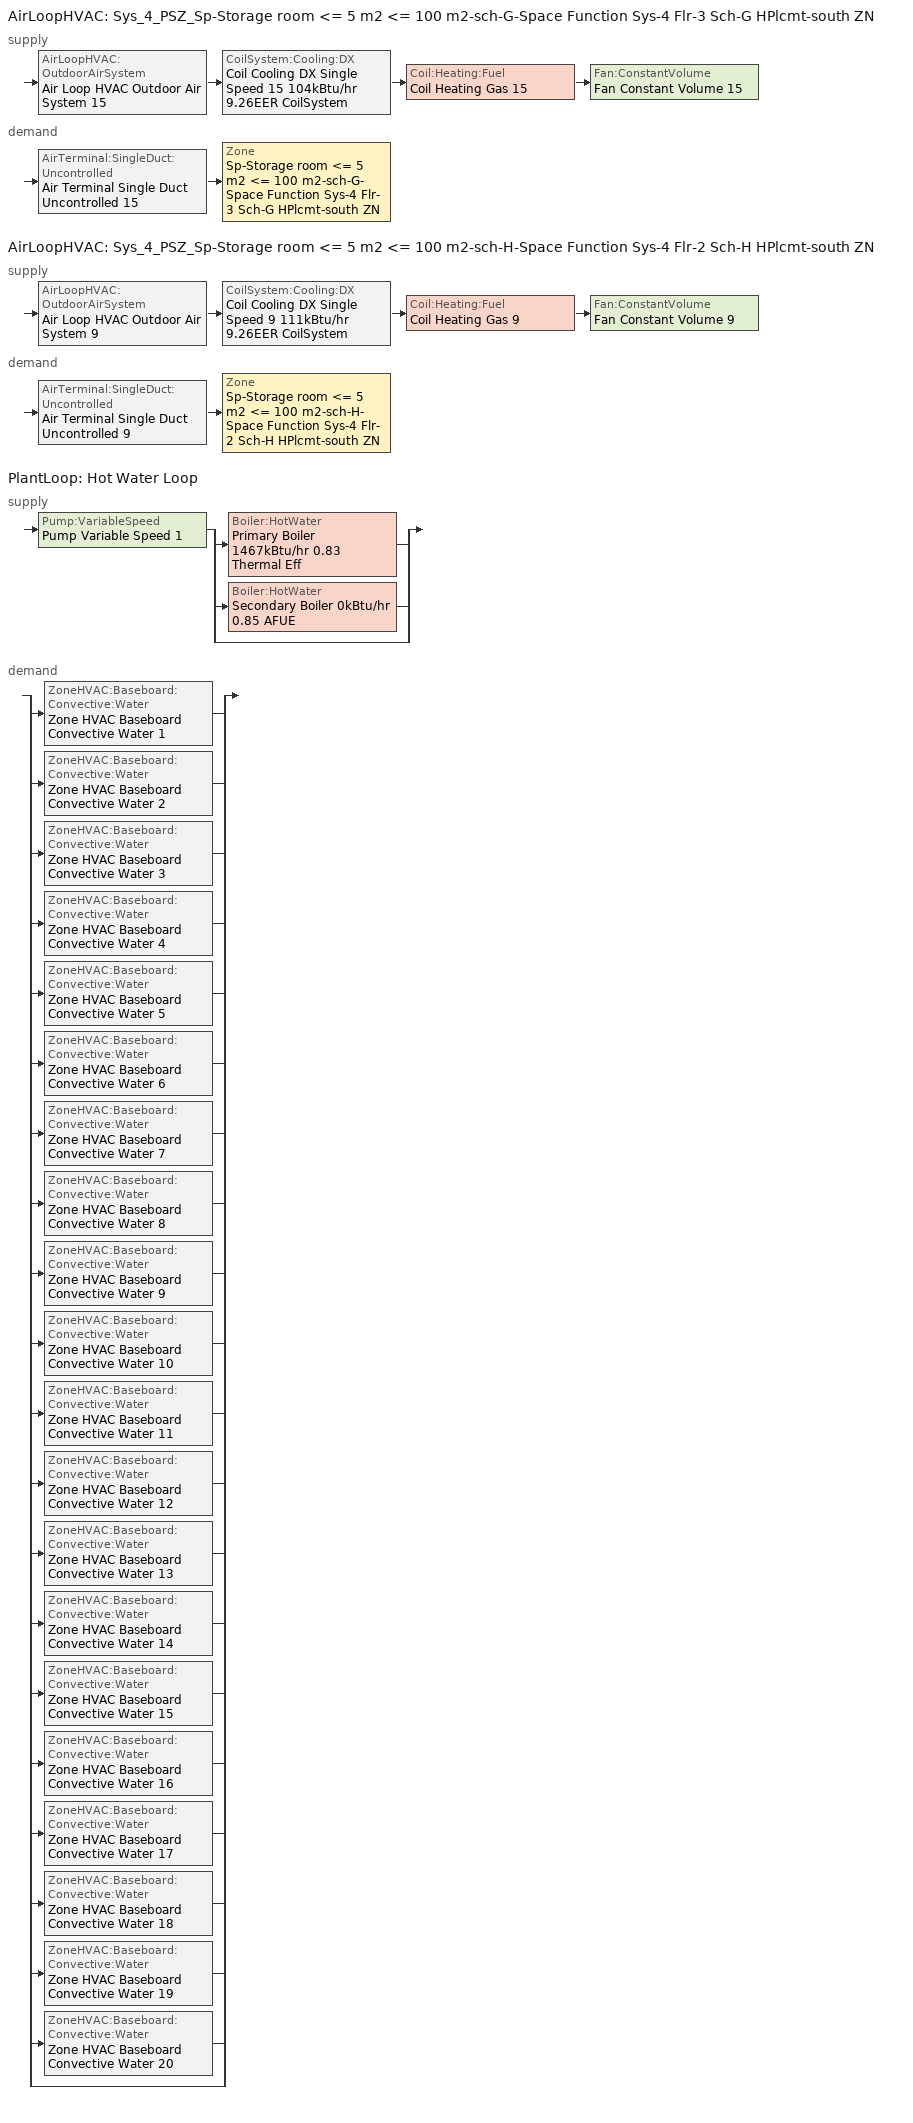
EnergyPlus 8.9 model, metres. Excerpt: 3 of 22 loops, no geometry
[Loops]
AirLoopHVAC 'Sys_4_PSZ_Sp-Storage room <= 5 m2 <= 100 m2-sch-G-Space Function Sys-4 Flr-3 Sch-G HPlcmt-south ZN'
 supply: AirLoopHVAC:OutdoorAirSystem 'Air Loop HVAC Outdoor Air System 15' > CoilSystem:Cooling:DX 'Coil Cooling DX Single Speed 15 104kBtu/hr 9.26EER CoilSystem' > Coil:Heating:Fuel 'Coil Heating Gas 15' > Fan:ConstantVolume 'Fan Constant Volume 15'
 demand: AirTerminal:SingleDuct:Uncontrolled 'Air Terminal Single Duct Uncontrolled 15' > Zone 'Sp-Storage room <= 5 m2 <= 100 m2-sch-G-Space Function Sys-4 Flr-3 Sch-G HPlcmt-south ZN'
AirLoopHVAC 'Sys_4_PSZ_Sp-Storage room <= 5 m2 <= 100 m2-sch-H-Space Function Sys-4 Flr-2 Sch-H HPlcmt-south ZN'
 supply: AirLoopHVAC:OutdoorAirSystem 'Air Loop HVAC Outdoor Air System 9' > CoilSystem:Cooling:DX 'Coil Cooling DX Single Speed 9 111kBtu/hr 9.26EER CoilSystem' > Coil:Heating:Fuel 'Coil Heating Gas 9' > Fan:ConstantVolume 'Fan Constant Volume 9'
 demand: AirTerminal:SingleDuct:Uncontrolled 'Air Terminal Single Duct Uncontrolled 9' > Zone 'Sp-Storage room <= 5 m2 <= 100 m2-sch-H-Space Function Sys-4 Flr-2 Sch-H HPlcmt-south ZN'
PlantLoop 'Hot Water Loop'
 supply: Pump:VariableSpeed 'Pump Variable Speed 1' > split
  | Boiler:HotWater 'Primary Boiler 1467kBtu/hr 0.83 Thermal Eff'
  | Boiler:HotWater 'Secondary Boiler 0kBtu/hr 0.85 AFUE'
  | bypass
 demand: split
  | ZoneHVAC:Baseboard:Convective:Water 'Zone HVAC Baseboard Convective Water 1'
  | ZoneHVAC:Baseboard:Convective:Water 'Zone HVAC Baseboard Convective Water 2'
  | ZoneHVAC:Baseboard:Convective:Water 'Zone HVAC Baseboard Convective Water 3'
  | ZoneHVAC:Baseboard:Convective:Water 'Zone HVAC Baseboard Convective Water 4'
  | ZoneHVAC:Baseboard:Convective:Water 'Zone HVAC Baseboard Convective Water 5'
  | ZoneHVAC:Baseboard:Convective:Water 'Zone HVAC Baseboard Convective Water 6'
  | ZoneHVAC:Baseboard:Convective:Water 'Zone HVAC Baseboard Convective Water 7'
  | ZoneHVAC:Baseboard:Convective:Water 'Zone HVAC Baseboard Convective Water 8'
  | ZoneHVAC:Baseboard:Convective:Water 'Zone HVAC Baseboard Convective Water 9'
  | ZoneHVAC:Baseboard:Convective:Water 'Zone HVAC Baseboard Convective Water 10'
  | ZoneHVAC:Baseboard:Convective:Water 'Zone HVAC Baseboard Convective Water 11'
  | ZoneHVAC:Baseboard:Convective:Water 'Zone HVAC Baseboard Convective Water 12'
  | ZoneHVAC:Baseboard:Convective:Water 'Zone HVAC Baseboard Convective Water 13'
  | ZoneHVAC:Baseboard:Convective:Water 'Zone HVAC Baseboard Convective Water 14'
  | ZoneHVAC:Baseboard:Convective:Water 'Zone HVAC Baseboard Convective Water 15'
  | ZoneHVAC:Baseboard:Convective:Water 'Zone HVAC Baseboard Convective Water 16'
  | ZoneHVAC:Baseboard:Convective:Water 'Zone HVAC Baseboard Convective Water 17'
  | ZoneHVAC:Baseboard:Convective:Water 'Zone HVAC Baseboard Convective Water 18'
  | ZoneHVAC:Baseboard:Convective:Water 'Zone HVAC Baseboard Convective Water 19'
  | ZoneHVAC:Baseboard:Convective:Water 'Zone HVAC Baseboard Convective Water 20'
  | bypass
[ZoneControl:Thermostat] Control Object Type 1=ThermostatSetpoint:DualSetpoint
Name | Zone or ZoneList | Control Type Schedule | Control Name 1
Sp-Storage room <= 5 m2 <= 100 m2-sch-G-Space Function Sys-4 Flr-3 Sch-G HPlcmt-south ZN Thermostat | Sp-Storage room <= 5 m2 <= 100 m2-sch-G-Space Function Sys-4 Flr-3 Sch-G HPlcmt-south ZN | Sp-Storage room <= 5 m2 <= 100 m2-sch-G-Space Function Sys-4 Flr-3 Sch-G HPlcmt-south ZN Thermostat Schedule | Space Function Storage room <= 5 m2 <= 100 m2-sch-G Thermostat 2
Sp-Storage room <= 5 m2 <= 100 m2-sch-H-Space Function Sys-4 Flr-2 Sch-H HPlcmt-south ZN Thermostat | Sp-Storage room <= 5 m2 <= 100 m2-sch-H-Space Function Sys-4 Flr-2 Sch-H HPlcmt-south ZN | Sp-Storage room <= 5 m2 <= 100 m2-sch-H-Space Function Sys-4 Flr-2 Sch-H HPlcmt-south ZN Thermostat Schedule | Space Function Storage room <= 5 m2 <= 100 m2-sch-H Thermostat 2
[ThermostatSetpoint:DualSetpoint]
Name | Heating Setpoint Temperature Schedule | Cooling Setpoint Temperature Schedule
Space Function Storage room <= 5 m2 <= 100 m2-sch-G Thermostat 2 | NECB-G-Thermostat Setpoint-Heating | NECB-G-Thermostat Setpoint-Cooling
Space Function Storage room <= 5 m2 <= 100 m2-sch-H Thermostat 2 | NECB-H-Thermostat Setpoint-Heating | NECB-H-Thermostat Setpoint-Cooling
[AirTerminal:SingleDuct:Uncontrolled] Availability Schedule=Always On Discrete; Maximum Air Flow Rate {m3/s}=AutoSize
Air Terminal Single Duct Uncontrolled 15; Air Terminal Single Duct Uncontrolled 9
[ZoneHVAC:Baseboard:Convective:Water] Availability Schedule=Always On Discrete; Heating Design Capacity Method=HeatingDesignCapacity; Heating Design Capacity {W}=Autosize; Heating Design Capacity Per Floor Area {W/m2}=0; Fraction of Autosized Heating Design Capacity=0.8; U-Factor Times Area Value {W/K}=Autosize; Maximum Water Flow Rate {m3/s}=Autosize; Convergence Tolerance=0.001
Zone HVAC Baseboard Convective Water 16; Zone HVAC Baseboard Convective Water 17; Zone HVAC Baseboard Convective Water 12; Zone HVAC Baseboard Convective Water 18; Zone HVAC Baseboard Convective Water 13; Zone HVAC Baseboard Convective Water 14; Zone HVAC Baseboard Convective Water 4; Zone HVAC Baseboard Convective Water 8; Zone HVAC Baseboard Convective Water 20; Zone HVAC Baseboard Convective Water 10; Zone HVAC Baseboard Convective Water 5; Zone HVAC Baseboard Convective Water 11; Zone HVAC Baseboard Convective Water 1; Zone HVAC Baseboard Convective Water 6; Zone HVAC Baseboard Convective Water 2; Zone HVAC Baseboard Convective Water 3; Zone HVAC Baseboard Convective Water 19; Zone HVAC Baseboard Convective Water 7; Zone HVAC Baseboard Convective Water 15; Zone HVAC Baseboard Convective Water 9
[Zone equipment]
Sp-Storage room <= 5 m2 <= 100 m2-sch-G-Space Function Sys-4 Flr-3 Sch-G HPlcmt-south ZN: Air Terminal Single Duct Uncontrolled 15, Zone HVAC Baseboard Convective Water 15
Sp-Storage room <= 5 m2 <= 100 m2-sch-H-Space Function Sys-4 Flr-2 Sch-H HPlcmt-south ZN: Air Terminal Single Duct Uncontrolled 9, Zone HVAC Baseboard Convective Water 9
[Sizing:Zone] Zone Cooling Design Supply Air Temperature Input Method=SupplyAirTemperature; Zone Cooling Design Supply Air Temperature {C}=13; Zone Cooling Design Supply Air Temperature Difference {deltaC}=11.11; Zone Heating Design Supply Air Temperature Input Method=SupplyAirTemperature; Zone Heating Design Supply Air Temperature {C}=43; Zone Heating Design Supply Air Temperature Difference {deltaC}=11.11; Zone Cooling Design Supply Air Humidity Ratio {kgWater/kgDryAir}=0.0085; Zone Heating Design Supply Air Humidity Ratio {kgWater/kgDryAir}=0.008; Zone Heating Sizing Factor=1.3; Zone Cooling Sizing Factor=1.1; Cooling Design Air Flow Method=DesignDay; Cooling Design Air Flow Rate {m3/s}=0; Cooling Minimum Air Flow per Zone Floor Area {m3/s-m2}=0.000762; Cooling Minimum Air Flow {m3/s}=0; Cooling Minimum Air Flow Fraction=0; Heating Design Air Flow Method=DesignDay; Heating Design Air Flow Rate {m3/s}=0; Heating Maximum Air Flow per Zone Floor Area {m3/s-m2}=0.002032; Heating Maximum Air Flow {m3/s}=0.141576; Heating Maximum Air Flow Fraction=0.3; Account for Dedicated Outdoor Air System=No
Name | Design Specification Outdoor Air Object | Design Specification Zone Air Distribution Object
Sp-Storage room <= 5 m2 <= 100 m2-sch-G-Space Function Sys-4 Flr-3 Sch-G HPlcmt-south ZN | Space Function Storage room <= 5 m2 <= 100 m2-sch-G Ventilation | Sp-Storage room <= 5 m2 <= 100 m2-sch-G-Space Function Sys-4 Flr-3 Sch-G HPlcmt-south ZN Design Spec Zone Air Dist
Sp-Storage room <= 5 m2 <= 100 m2-sch-H-Space Function Sys-4 Flr-2 Sch-H HPlcmt-south ZN | Space Function Storage room <= 5 m2 <= 100 m2-sch-H Ventilation | Sp-Storage room <= 5 m2 <= 100 m2-sch-H-Space Function Sys-4 Flr-2 Sch-H HPlcmt-south ZN Design Spec Zone Air Dist
[DesignSpecification:ZoneAirDistribution] Zone Air Distribution Effectiveness in Cooling Mode=1; Zone Air Distribution Effectiveness in Heating Mode=1
Sp-Storage room <= 5 m2 <= 100 m2-sch-G-Space Function Sys-4 Flr-3 Sch-G HPlcmt-south ZN Design Spec Zone Air Dist; Sp-Storage room <= 5 m2 <= 100 m2-sch-H-Space Function Sys-4 Flr-2 Sch-H HPlcmt-south ZN Design Spec Zone Air Dist
[Controller:MechanicalVentilation] Demand Controlled Ventilation=No; System Outdoor Air Method=ZoneSum
Name | Availability Schedule | Zone Name 1 | Design Specification Outdoor Air Object Name 1 | Design Specification Zone Air Distribution Object Name 1
Controller Mechanical Ventilation 15 | Sys_4_PSZ_Sp-Storage room <= 5 m2 <= 100 m2-sch-G-Space Function Sys-4 Flr-3 Sch-G HPlcmt-south ZN Occ Sch | Sp-Storage room <= 5 m2 <= 100 m2-sch-G-Space Function Sys-4 Flr-3 Sch-G HPlcmt-south ZN | Space Function Storage room <= 5 m2 <= 100 m2-sch-G Ventilation | Sp-Storage room <= 5 m2 <= 100 m2-sch-G-Space Function Sys-4 Flr-3 Sch-G HPlcmt-south ZN Design Spec Zone Air Dist
Controller Mechanical Ventilation 9 | Sys_4_PSZ_Sp-Storage room <= 5 m2 <= 100 m2-sch-H-Space Function Sys-4 Flr-2 Sch-H HPlcmt-south ZN Occ Sch | Sp-Storage room <= 5 m2 <= 100 m2-sch-H-Space Function Sys-4 Flr-2 Sch-H HPlcmt-south ZN | Space Function Storage room <= 5 m2 <= 100 m2-sch-H Ventilation | Sp-Storage room <= 5 m2 <= 100 m2-sch-H-Space Function Sys-4 Flr-2 Sch-H HPlcmt-south ZN Design Spec Zone Air Dist
[DesignSpecification:OutdoorAir] Outdoor Air Method=Sum; Outdoor Air Flow per Person {m3/s-person}=0; Outdoor Air Flow per Zone Floor Area {m3/s-m2}=0.0003556; Outdoor Air Flow per Zone {m3/s}=0; Outdoor Air Flow Air Changes per Hour {1/hr}=0
Space Function Storage room <= 5 m2 <= 100 m2-sch-G Ventilation; Space Function Storage room <= 5 m2 <= 100 m2-sch-H Ventilation
[AirLoopHVAC] Design Supply Air Flow Rate {m3/s}=AutoSize
Sys_4_PSZ_Sp-Storage room <= 5 m2 <= 100 m2-sch-G-Space Function Sys-4 Flr-3 Sch-G HPlcmt-south ZN; Sys_4_PSZ_Sp-Storage room <= 5 m2 <= 100 m2-sch-H-Space Function Sys-4 Flr-2 Sch-H HPlcmt-south ZN
[Sizing:System] Type of Load to Size On=Sensible; Design Outdoor Air Flow Rate {m3/s}=Autosize; Central Heating Maximum System Air Flow Ratio=1; Preheat Design Temperature {C}=7; Preheat Design Humidity Ratio {kgWater/kgDryAir}=0.008; Precool Design Temperature {C}=13; Precool Design Humidity Ratio {kgWater/kgDryAir}=0.008; Central Cooling Design Supply Air Temperature {C}=13; Central Heating Design Supply Air Temperature {C}=43; Type of Zone Sum to Use=NonCoincident; 100% Outdoor Air in Cooling=No; 100% Outdoor Air in Heating=No; Central Cooling Design Supply Air Humidity Ratio {kgWater/kgDryAir}=0.0085; Central Heating Design Supply Air Humidity Ratio {kgWater/kgDryAir}=0.008; Cooling Supply Air Flow Rate Method=DesignDay; Cooling Supply Air Flow Rate {m3/s}=0; Cooling Supply Air Flow Rate Per Floor Area {m3/s-m2}=0.00996765; Cooling Fraction of Autosized Cooling Supply Air Flow Rate=1; Cooling Supply Air Flow Rate Per Unit Cooling Capacity {m3/s-W}=3.94755e-05; Heating Supply Air Flow Rate Method=DesignDay; Heating Supply Air Flow Rate {m3/s}=0; Heating Supply Air Flow Rate Per Floor Area {m3/s-m2}=0.00996765; Heating Fraction of Autosized Heating Supply Air Flow Rate=1; Heating Fraction of Autosized Cooling Supply Air Flow Rate=1; Heating Supply Air Flow Rate Per Unit Heating Capacity {m3/s-W}=3.15882e-05; System Outdoor Air Method=ZoneSum; Zone Maximum Outdoor Air Fraction=1; Cooling Design Capacity Method=CoolingDesignCapacity; Cooling Design Capacity {W}=Autosize; Cooling Design Capacity Per Floor Area {W/m2}=234.7; Fraction of Autosized Cooling Design Capacity=1; Heating Design Capacity Method=HeatingDesignCapacity; Heating Design Capacity {W}=Autosize; Heating Design Capacity Per Floor Area {W/m2}=157; Fraction of Autosized Heating Design Capacity=1; Central Cooling Capacity Control Method=OnOff
Sys_4_PSZ_Sp-Storage room <= 5 m2 <= 100 m2-sch-G-Space Function Sys-4 Flr-3 Sch-G HPlcmt-south ZN; Sys_4_PSZ_Sp-Storage room <= 5 m2 <= 100 m2-sch-H-Space Function Sys-4 Flr-2 Sch-H HPlcmt-south ZN
[Controller:OutdoorAir] Minimum Outdoor Air Flow Rate {m3/s}=Autosize; Maximum Outdoor Air Flow Rate {m3/s}=Autosize; Economizer Control Type=DifferentialEnthalpy; Economizer Control Action Type=ModulateFlow; Lockout Type=NoLockout; Minimum Limit Type=FixedMinimum; High Humidity Control=No; Control High Indoor Humidity Based on Outdoor Humidity Ratio=Yes; Heat Recovery Bypass Control Type=BypassWhenOAFlowGreaterThanMinimum
Name | Minimum Outdoor Air Schedule | Mechanical Ventilation Controller
Controller Outdoor Air 15 | Sys_4_PSZ_Sp-Storage room <= 5 m2 <= 100 m2-sch-G-Space Function Sys-4 Flr-3 Sch-G HPlcmt-south ZN Occ Sch | Controller Mechanical Ventilation 15
Controller Outdoor Air 9 | Sys_4_PSZ_Sp-Storage room <= 5 m2 <= 100 m2-sch-H-Space Function Sys-4 Flr-2 Sch-H HPlcmt-south ZN Occ Sch | Controller Mechanical Ventilation 9
[HeatExchanger:AirToAir:SensibleAndLatent] Availability Schedule=Always On Discrete; Nominal Supply Air Flow Rate {m3/s}=Autosize; Sensible Effectiveness at 100% Heating Air Flow=0.5; Latent Effectiveness at 100% Heating Air Flow=0.5; Sensible Effectiveness at 75% Heating Air Flow=0.5; Latent Effectiveness at 75% Heating Air Flow=0.5; Sensible Effectiveness at 100% Cooling Air Flow=0.5; Latent Effectiveness at 100% Cooling Air Flow=0.5; Sensible Effectiveness at 75% Cooling Air Flow=0.5; Latent Effectiveness at 75% Cooling Air Flow=0.5; Nominal Electric Power {W}=528.393; Supply Air Outlet Temperature Control=Yes; Heat Exchanger Type=Rotary; Frost Control Type=ExhaustOnly; Threshold Temperature {C}=-23.3; Initial Defrost Time Fraction=0.167; Rate of Defrost Time Fraction Increase {1/K}=1.44; Economizer Lockout=Yes
Sys_4_PSZ_Sp-Storage room <= 5 m2 <= 100 m2-sch-G-Space Function Sys-4 Flr-3 Sch-G HPlcmt-south ZN ERV; Sys_4_PSZ_Sp-Storage room <= 5 m2 <= 100 m2-sch-H-Space Function Sys-4 Flr-2 Sch-H HPlcmt-south ZN ERV
[SetpointManager:OutdoorAirPretreat] Control Variable=Temperature; Minimum Setpoint Temperature {C}=-99; Maximum Setpoint Temperature {C}=99; Minimum Setpoint Humidity Ratio {kgWater/kgDryAir}=1e-05; Maximum Setpoint Humidity Ratio {kgWater/kgDryAir}=1
Setpoint Manager Outdoor Air Pretreat 19; Setpoint Manager Outdoor Air Pretreat 20
[SetpointManager:MixedAir] Control Variable=Temperature
Node 224 OS Default SPM; Node 223 OS Default SPM; Node 222 OS Default SPM; Node 146 OS Default SPM; Node 145 OS Default SPM; Node 144 OS Default SPM
[CoilSystem:Cooling:DX] Availability Schedule=Always On Discrete
Name | Cooling Coil
Coil Cooling DX Single Speed 15 104kBtu/hr 9.26EER CoilSystem | Coil Cooling DX Single Speed 15 104kBtu/hr 9.26EER
Coil Cooling DX Single Speed 9 111kBtu/hr 9.26EER CoilSystem | Coil Cooling DX Single Speed 9 111kBtu/hr 9.26EER
[Coil:Cooling:DX:SingleSpeed] Availability Schedule=Always On Discrete; Gross Rated Total Cooling Capacity {W}=Autosize; Gross Rated Sensible Heat Ratio=Autosize; Rated Air Flow Rate {m3/s}=Autosize; Rated Evaporator Fan Power Per Volume Flow Rate {W/(m3/s)}=773.3; Total Cooling Capacity Function of Temperature Curve=DXCOOL-NECB2011-REF-CAPFT; Total Cooling Capacity Function of Flow Fraction Curve=DXCOOL-NECB2011-REF-CAPFFLOW; Energy Input Ratio Function of Temperature Curve=DXCOOL-NECB2011-REF-COOLEIRFT; Energy Input Ratio Function of Flow Fraction Curve=DXCOOL-NECB2011-REF-COOLEIRFFLOW; Part Load Fraction Correlation Curve=DXCOOL-NECB2011-REF-COOLPLFFPLR; Condenser Type=AirCooled; Evaporative Condenser Effectiveness=0; Evaporative Condenser Air Flow Rate {m3/s}=Autosize; Evaporative Condenser Pump Rated Power Consumption {W}=Autosize; Crankcase Heater Capacity {W}=0; Maximum Outdoor Dry-Bulb Temperature for Crankcase Heater Operation {C}=0; Basin Heater Capacity {W/K}=0; Basin Heater Setpoint Temperature {C}=10
Name | Gross Rated Cooling COP {W/W}
Coil Cooling DX Single Speed 15 104kBtu/hr 9.26EER | 3.20526
Coil Cooling DX Single Speed 9 111kBtu/hr 9.26EER | 3.21067
[Coil:Heating:Fuel] Availability Schedule=Always On Discrete; Fuel Type=NaturalGas; Burner Efficiency=0.81; Nominal Capacity {W}=AutoSize; Parasitic Electric Load {W}=0; Part Load Fraction Correlation Curve=FURNACE-EFFPLR-NECB2011; Parasitic Fuel Load {W}=0
Coil Heating Gas 15; Coil Heating Gas 9
[Fan:ConstantVolume] Fan Total Efficiency=0.39975; Pressure Rise {Pa}=640; Maximum Flow Rate {m3/s}=AutoSize; Motor Efficiency=0.615; Motor In Airstream Fraction=1
Name | Availability Schedule
Fan Constant Volume 15 | Sys_4_PSZ_Sp-Storage room <= 5 m2 <= 100 m2-sch-G-Space Function Sys-4 Flr-3 Sch-G HPlcmt-south ZN Occ Sch
Fan Constant Volume 9 | Sys_4_PSZ_Sp-Storage room <= 5 m2 <= 100 m2-sch-H-Space Function Sys-4 Flr-2 Sch-H HPlcmt-south ZN Occ Sch
[SetpointManager:SingleZone:Reheat] Control Variable=Temperature; Minimum Supply Air Temperature {C}=13; Maximum Supply Air Temperature {C}=43
Name | Control Zone
Setpoint Manager Single Zone Reheat 15 | Sp-Storage room <= 5 m2 <= 100 m2-sch-G-Space Function Sys-4 Flr-3 Sch-G HPlcmt-south ZN
Setpoint Manager Single Zone Reheat 9 | Sp-Storage room <= 5 m2 <= 100 m2-sch-H-Space Function Sys-4 Flr-2 Sch-H HPlcmt-south ZN
[PlantLoop]
Hot Water Loop: Fluid Type=Water; Plant Equipment Operation Scheme=Hot Water Loop Operation Schemes; Maximum Loop Temperature {C}=100; Minimum Loop Temperature {C}=0; Maximum Loop Flow Rate {m3/s}=Autosize; Minimum Loop Flow Rate {m3/s}=0; Plant Loop Volume {m3}=Autocalculate; Load Distribution Scheme=Optimal; Plant Loop Demand Calculation Scheme=SingleSetpoint
[Sizing:Plant]
Hot Water Loop: Loop Type=Heating; Design Loop Exit Temperature {C}=82; Loop Design Temperature Difference {deltaC}=16; Sizing Option=NonCoincident; Zone Timesteps in Averaging Window=1; Coincident Sizing Factor Mode=None
[Pump:VariableSpeed]
Pump Variable Speed 1: Design Maximum Flow Rate {m3/s}=Autosize; Design Pump Head {Pa}=179352; Design Power Consumption {W}=Autosize; Motor Efficiency=0.865; Fraction of Motor Inefficiencies to Fluid Stream=0; Coefficient 1 of the Part Load Performance Curve=0; Coefficient 2 of the Part Load Performance Curve=1; Coefficient 3 of the Part Load Performance Curve=0; Coefficient 4 of the Part Load Performance Curve=0; Design Minimum Flow Rate {m3/s}=0; Pump Control Type=Intermittent; Skin Loss Radiative Fraction=0.5; Design Power Sizing Method=PowerPerFlowPerPressure; Design Electric Power per Unit Flow Rate {W/(m3/s)}=348701.1; Design Shaft Power per Unit Flow Rate per Unit Head=1.45151; Design Minimum Flow Rate Fraction=0
[Boiler:HotWater] Fuel Type=NaturalGas; Design Water Outlet Temperature {C}=82; Design Water Flow Rate {m3/s}=Autosize; Maximum Part Load Ratio=1; Optimum Part Load Ratio=1; Water Outlet Upper Temperature Limit {C}=99; Parasitic Electric Load {W}=0; Sizing Factor=1
Name | Nominal Capacity {W} | Nominal Thermal Efficiency | Minimum Part Load Ratio | Boiler Flow Mode
Primary Boiler 1467kBtu/hr 0.83 Thermal Eff | 429886 | 0.83 | 0.25 | LeavingSetpointModulated
Secondary Boiler 0kBtu/hr 0.85 AFUE | 0.001 | 0.85 | 0 | ConstantFlow
[SetpointManager:OutdoorAirReset]
Setpoint Manager Outdoor Air Reset 1: Control Variable=Temperature; Setpoint at Outdoor Low Temperature {C}=82; Outdoor Low Temperature {C}=-16; Setpoint at Outdoor High Temperature {C}=60; Outdoor High Temperature {C}=0
[PlantEquipmentOperationSchemes]
Hot Water Loop Operation Schemes: Control Scheme Object Type 1=PlantEquipmentOperation:HeatingLoad; Control Scheme Name 1=Hot Water Loop Heating Operation Scheme; Control Scheme Schedule Name 1=Always On Discrete
[PlantEquipmentOperation:HeatingLoad]
Hot Water Loop Heating Operation Scheme: Load Range Lower Limit 1 {W}=0; Load Range Upper Limit 1 {W}=1000000000; Range Equipment List Name 1=Hot Water Loop Heating Equipment List
[PlantEquipmentList]
Hot Water Loop Heating Equipment List: Boiler:HotWater, Primary Boiler 1467kBtu/hr 0.83 Thermal Eff, Boiler:HotWater, Secondary Boiler 0kBtu/hr 0.85 AFUE
[Schedule:Compact]
Sp-Storage room <= 5 m2 <= 100 m2-sch-G-Space Function Sys-4 Flr-3 Sch-G HPlcmt-south ZN Thermostat Schedule; Sp-Storage room <= 5 m2 <= 100 m2-sch-H-Space Function Sys-4 Flr-2 Sch-H HPlcmt-south ZN Thermostat Schedule: Through: 12/31, For: AllDays, Until: 24:00, 4
[Schedule:Day:Interval]
NECB-G-Thermostat Setpoint-Heating Sun|Hol Day; NECB-G-Thermostat Setpoint-Heating Default|Wkdy Day; NECB-G-Thermostat Setpoint-Heating Sat Day; NECB-G-Thermostat Setpoint-Heating Default; NECB-H-Thermostat Setpoint-Heating Sun|Hol Day; NECB-H-Thermostat Setpoint-Heating Default|Wkdy Day; NECB-H-Thermostat Setpoint-Heating Sat Day; NECB-H-Thermostat Setpoint-Heating Default: No, 01:00, 22, 07:00, 18, 08:00, 20, 24:00, 22
NECB-G-Thermostat Setpoint-Cooling Sun|Hol Day; NECB-G-Thermostat Setpoint-Cooling Default|Wkdy Day; NECB-G-Thermostat Setpoint-Cooling Sat Day; NECB-G-Thermostat Setpoint-Cooling Default; NECB-H-Thermostat Setpoint-Cooling Sun|Hol Day; NECB-H-Thermostat Setpoint-Cooling Default|Wkdy Day; NECB-H-Thermostat Setpoint-Cooling Sat Day; NECB-H-Thermostat Setpoint-Cooling Default: No, 24:00, 24
Sys_4_PSZ_Sp-Storage room <= 5 m2 <= 100 m2-sch-G-Space Function Sys-4 Flr-3 Sch-G HPlcmt-south ZN Occ Sch Sunday; Sys_4_PSZ_Sp-Storage room <= 5 m2 <= 100 m2-sch-G-Space Function Sys-4 Flr-3 Sch-G HPlcmt-south ZN Occ Sch Monday; Sys_4_PSZ_Sp-Storage room <= 5 m2 <= 100 m2-sch-G-Space Function Sys-4 Flr-3 Sch-G HPlcmt-south ZN Occ Sch Tuesday; Sys_4_PSZ_Sp-Storage room <= 5 m2 <= 100 m2-sch-G-Space Function Sys-4 Flr-3 Sch-G HPlcmt-south ZN Occ Sch Wednesday; Sys_4_PSZ_Sp-Storage room <= 5 m2 <= 100 m2-sch-G-Space Function Sys-4 Flr-3 Sch-G HPlcmt-south ZN Occ Sch Thursday; Sys_4_PSZ_Sp-Storage room <= 5 m2 <= 100 m2-sch-G-Space Function Sys-4 Flr-3 Sch-G HPlcmt-south ZN Occ Sch Friday; Sys_4_PSZ_Sp-Storage room <= 5 m2 <= 100 m2-sch-G-Space Function Sys-4 Flr-3 Sch-G HPlcmt-south ZN Occ Sch Saturday; Sys_4_PSZ_Sp-Storage room <= 5 m2 <= 100 m2-sch-G-Space Function Sys-4 Flr-3 Sch-G HPlcmt-south ZN Occ Sch Default; Sys_4_PSZ_Sp-Storage room <= 5 m2 <= 100 m2-sch-G-Space Function Sys-4 Flr-3 Sch-G HPlcmt-south ZN Occ Sch Summer Design Day; Sys_4_PSZ_Sp-Storage room <= 5 m2 <= 100 m2-sch-G-Space Function Sys-4 Flr-3 Sch-G HPlcmt-south ZN Occ Sch Winter Design Day; Sys_4_PSZ_Sp-Storage room <= 5 m2 <= 100 m2-sch-H-Space Function Sys-4 Flr-2 Sch-H HPlcmt-south ZN Occ Sch Sunday; Sys_4_PSZ_Sp-Storage room <= 5 m2 <= 100 m2-sch-H-Space Function Sys-4 Flr-2 Sch-H HPlcmt-south ZN Occ Sch Monday; Sys_4_PSZ_Sp-Storage room <= 5 m2 <= 100 m2-sch-H-Space Function Sys-4 Flr-2 Sch-H HPlcmt-south ZN Occ Sch Tuesday; Sys_4_PSZ_Sp-Storage room <= 5 m2 <= 100 m2-sch-H-Space Function Sys-4 Flr-2 Sch-H HPlcmt-south ZN Occ Sch Wednesday; Sys_4_PSZ_Sp-Storage room <= 5 m2 <= 100 m2-sch-H-Space Function Sys-4 Flr-2 Sch-H HPlcmt-south ZN Occ Sch Thursday; Sys_4_PSZ_Sp-Storage room <= 5 m2 <= 100 m2-sch-H-Space Function Sys-4 Flr-2 Sch-H HPlcmt-south ZN Occ Sch Friday; Sys_4_PSZ_Sp-Storage room <= 5 m2 <= 100 m2-sch-H-Space Function Sys-4 Flr-2 Sch-H HPlcmt-south ZN Occ Sch Saturday; Sys_4_PSZ_Sp-Storage room <= 5 m2 <= 100 m2-sch-H-Space Function Sys-4 Flr-2 Sch-H HPlcmt-south ZN Occ Sch Default; Sys_4_PSZ_Sp-Storage room <= 5 m2 <= 100 m2-sch-H-Space Function Sys-4 Flr-2 Sch-H HPlcmt-south ZN Occ Sch Summer Design Day; Sys_4_PSZ_Sp-Storage room <= 5 m2 <= 100 m2-sch-H-Space Function Sys-4 Flr-2 Sch-H HPlcmt-south ZN Occ Sch Winter Design Day: No, 24:00, 1
[Schedule:Week:Daily]
NECB-G-Thermostat Setpoint-Heating Week Rule - Jan1-Dec31: NECB-G-Thermostat Setpoint-Heating Sun|Hol Day, NECB-G-Thermostat Setpoint-Heating Default|Wkdy Day, NECB-G-Thermostat Setpoint-Heating Default|Wkdy Day, NECB-G-Thermostat Setpoint-Heating Default|Wkdy Day, NECB-G-Thermostat Setpoint-Heating Default|Wkdy Day, NECB-G-Thermostat Setpoint-Heating Default|Wkdy Day, NECB-G-Thermostat Setpoint-Heating Sat Day, NECB-G-Thermostat Setpoint-Heating Default, NECB-G-Thermostat Setpoint-Heating Default, NECB-G-Thermostat Setpoint-Heating Default, NECB-G-Thermostat Setpoint-Heating Default, NECB-G-Thermostat Setpoint-Heating Default
NECB-G-Thermostat Setpoint-Cooling Week Rule - Jan1-Dec31: NECB-G-Thermostat Setpoint-Cooling Sun|Hol Day, NECB-G-Thermostat Setpoint-Cooling Default|Wkdy Day, NECB-G-Thermostat Setpoint-Cooling Default|Wkdy Day, NECB-G-Thermostat Setpoint-Cooling Default|Wkdy Day, NECB-G-Thermostat Setpoint-Cooling Default|Wkdy Day, NECB-G-Thermostat Setpoint-Cooling Default|Wkdy Day, NECB-G-Thermostat Setpoint-Cooling Sat Day, NECB-G-Thermostat Setpoint-Cooling Default, NECB-G-Thermostat Setpoint-Cooling Default, NECB-G-Thermostat Setpoint-Cooling Default, NECB-G-Thermostat Setpoint-Cooling Default, NECB-G-Thermostat Setpoint-Cooling Default
NECB-H-Thermostat Setpoint-Heating Week Rule - Jan1-Dec31: NECB-H-Thermostat Setpoint-Heating Sun|Hol Day, NECB-H-Thermostat Setpoint-Heating Default|Wkdy Day, NECB-H-Thermostat Setpoint-Heating Default|Wkdy Day, NECB-H-Thermostat Setpoint-Heating Default|Wkdy Day, NECB-H-Thermostat Setpoint-Heating Default|Wkdy Day, NECB-H-Thermostat Setpoint-Heating Default|Wkdy Day, NECB-H-Thermostat Setpoint-Heating Sat Day, NECB-H-Thermostat Setpoint-Heating Default, NECB-H-Thermostat Setpoint-Heating Default, NECB-H-Thermostat Setpoint-Heating Default, NECB-H-Thermostat Setpoint-Heating Default, NECB-H-Thermostat Setpoint-Heating Default
NECB-H-Thermostat Setpoint-Cooling Week Rule - Jan1-Dec31: NECB-H-Thermostat Setpoint-Cooling Sun|Hol Day, NECB-H-Thermostat Setpoint-Cooling Default|Wkdy Day, NECB-H-Thermostat Setpoint-Cooling Default|Wkdy Day, NECB-H-Thermostat Setpoint-Cooling Default|Wkdy Day, NECB-H-Thermostat Setpoint-Cooling Default|Wkdy Day, NECB-H-Thermostat Setpoint-Cooling Default|Wkdy Day, NECB-H-Thermostat Setpoint-Cooling Sat Day, NECB-H-Thermostat Setpoint-Cooling Default, NECB-H-Thermostat Setpoint-Cooling Default, NECB-H-Thermostat Setpoint-Cooling Default, NECB-H-Thermostat Setpoint-Cooling Default, NECB-H-Thermostat Setpoint-Cooling Default
Sys_4_PSZ_Sp-Storage room <= 5 m2 <= 100 m2-sch-G-Space Function Sys-4 Flr-3 Sch-G HPlcmt-south ZN Occ Sch Week Rule - Jan1-Dec31: Sys_4_PSZ_Sp-Storage room <= 5 m2 <= 100 m2-sch-G-Space Function Sys-4 Flr-3 Sch-G HPlcmt-south ZN Occ Sch Sunday, Sys_4_PSZ_Sp-Storage room <= 5 m2 <= 100 m2-sch-G-Space Function Sys-4 Flr-3 Sch-G HPlcmt-south ZN Occ Sch Monday, Sys_4_PSZ_Sp-Storage room <= 5 m2 <= 100 m2-sch-G-Space Function Sys-4 Flr-3 Sch-G HPlcmt-south ZN Occ Sch Tuesday, Sys_4_PSZ_Sp-Storage room <= 5 m2 <= 100 m2-sch-G-Space Function Sys-4 Flr-3 Sch-G HPlcmt-south ZN Occ Sch Wednesday, Sys_4_PSZ_Sp-Storage room <= 5 m2 <= 100 m2-sch-G-Space Function Sys-4 Flr-3 Sch-G HPlcmt-south ZN Occ Sch Thursday, Sys_4_PSZ_Sp-Storage room <= 5 m2 <= 100 m2-sch-G-Space Function Sys-4 Flr-3 Sch-G HPlcmt-south ZN Occ Sch Friday, Sys_4_PSZ_Sp-Storage room <= 5 m2 <= 100 m2-sch-G-Space Function Sys-4 Flr-3 Sch-G HPlcmt-south ZN Occ Sch Saturday, Sys_4_PSZ_Sp-Storage room <= 5 m2 <= 100 m2-sch-G-Space Function Sys-4 Flr-3 Sch-G HPlcmt-south ZN Occ Sch Default, Sys_4_PSZ_Sp-Storage room <= 5 m2 <= 100 m2-sch-G-Space Function Sys-4 Flr-3 Sch-G HPlcmt-south ZN Occ Sch Summer Design Day, Sys_4_PSZ_Sp-Storage room <= 5 m2 <= 100 m2-sch-G-Space Function Sys-4 Flr-3 Sch-G HPlcmt-south ZN Occ Sch Winter Design Day, Sys_4_PSZ_Sp-Storage room <= 5 m2 <= 100 m2-sch-G-Space Function Sys-4 Flr-3 Sch-G HPlcmt-south ZN Occ Sch Default, Sys_4_PSZ_Sp-Storage room <= 5 m2 <= 100 m2-sch-G-Space Function Sys-4 Flr-3 Sch-G HPlcmt-south ZN Occ Sch Default
Sys_4_PSZ_Sp-Storage room <= 5 m2 <= 100 m2-sch-H-Space Function Sys-4 Flr-2 Sch-H HPlcmt-south ZN Occ Sch Week Rule - Jan1-Dec31: Sys_4_PSZ_Sp-Storage room <= 5 m2 <= 100 m2-sch-H-Space Function Sys-4 Flr-2 Sch-H HPlcmt-south ZN Occ Sch Sunday, Sys_4_PSZ_Sp-Storage room <= 5 m2 <= 100 m2-sch-H-Space Function Sys-4 Flr-2 Sch-H HPlcmt-south ZN Occ Sch Monday, Sys_4_PSZ_Sp-Storage room <= 5 m2 <= 100 m2-sch-H-Space Function Sys-4 Flr-2 Sch-H HPlcmt-south ZN Occ Sch Tuesday, Sys_4_PSZ_Sp-Storage room <= 5 m2 <= 100 m2-sch-H-Space Function Sys-4 Flr-2 Sch-H HPlcmt-south ZN Occ Sch Wednesday, Sys_4_PSZ_Sp-Storage room <= 5 m2 <= 100 m2-sch-H-Space Function Sys-4 Flr-2 Sch-H HPlcmt-south ZN Occ Sch Thursday, Sys_4_PSZ_Sp-Storage room <= 5 m2 <= 100 m2-sch-H-Space Function Sys-4 Flr-2 Sch-H HPlcmt-south ZN Occ Sch Friday, Sys_4_PSZ_Sp-Storage room <= 5 m2 <= 100 m2-sch-H-Space Function Sys-4 Flr-2 Sch-H HPlcmt-south ZN Occ Sch Saturday, Sys_4_PSZ_Sp-Storage room <= 5 m2 <= 100 m2-sch-H-Space Function Sys-4 Flr-2 Sch-H HPlcmt-south ZN Occ Sch Default, Sys_4_PSZ_Sp-Storage room <= 5 m2 <= 100 m2-sch-H-Space Function Sys-4 Flr-2 Sch-H HPlcmt-south ZN Occ Sch Summer Design Day, Sys_4_PSZ_Sp-Storage room <= 5 m2 <= 100 m2-sch-H-Space Function Sys-4 Flr-2 Sch-H HPlcmt-south ZN Occ Sch Winter Design Day, Sys_4_PSZ_Sp-Storage room <= 5 m2 <= 100 m2-sch-H-Space Function Sys-4 Flr-2 Sch-H HPlcmt-south ZN Occ Sch Default, Sys_4_PSZ_Sp-Storage room <= 5 m2 <= 100 m2-sch-H-Space Function Sys-4 Flr-2 Sch-H HPlcmt-south ZN Occ Sch Default
[Schedule:Year]
NECB-G-Thermostat Setpoint-Heating: NECB-G-Thermostat Setpoint-Heating Week Rule - Jan1-Dec31, 1, 1, 12, 31
NECB-G-Thermostat Setpoint-Cooling: NECB-G-Thermostat Setpoint-Cooling Week Rule - Jan1-Dec31, 1, 1, 12, 31
NECB-H-Thermostat Setpoint-Heating: NECB-H-Thermostat Setpoint-Heating Week Rule - Jan1-Dec31, 1, 1, 12, 31
NECB-H-Thermostat Setpoint-Cooling: NECB-H-Thermostat Setpoint-Cooling Week Rule - Jan1-Dec31, 1, 1, 12, 31
Sys_4_PSZ_Sp-Storage room <= 5 m2 <= 100 m2-sch-G-Space Function Sys-4 Flr-3 Sch-G HPlcmt-south ZN Occ Sch: Sys_4_PSZ_Sp-Storage room <= 5 m2 <= 100 m2-sch-G-Space Function Sys-4 Flr-3 Sch-G HPlcmt-south ZN Occ Sch Week Rule - Jan1-Dec31, 1, 1, 12, 31
Sys_4_PSZ_Sp-Storage room <= 5 m2 <= 100 m2-sch-H-Space Function Sys-4 Flr-2 Sch-H HPlcmt-south ZN Occ Sch: Sys_4_PSZ_Sp-Storage room <= 5 m2 <= 100 m2-sch-H-Space Function Sys-4 Flr-2 Sch-H HPlcmt-south ZN Occ Sch Week Rule - Jan1-Dec31, 1, 1, 12, 31
[Schedule:Constant]
Always On Discrete: Hourly Value=1
[Curve:Biquadratic] Minimum Value of x {BasedOnField A2}=13; Maximum Value of x {BasedOnField A2}=24; Minimum Value of y {BasedOnField A3}=24; Maximum Value of y {BasedOnField A3}=46
Name | Coefficient1 Constant | Coefficient2 x | Coefficient3 x**2 | Coefficient4 y | Coefficient5 y**2 | Coefficient6 x*y
DXCOOL-NECB2011-REF-CAPFT | 0.867905 | 0.0142459 | 0.00055436 | -0.0075575 | 3.3e-05 | -0.0001918
DXCOOL-NECB2011-REF-COOLEIRFT | 0.116936 | 0.0284933 | -0.0004112 | 0.0214108 | 0.00016103 | -0.0006791
[Curve:Quadratic] Coefficient1 Constant=1; Coefficient2 x=0; Coefficient3 x**2=0; Minimum Value of x {BasedOnField A2}=0; Maximum Value of x {BasedOnField A2}=1
DXCOOL-NECB2011-REF-CAPFFLOW; DXCOOL-NECB2011-REF-COOLEIRFFLOW
[Curve:Cubic] Maximum Value of x {BasedOnField A2}=1
Name | Coefficient1 Constant | Coefficient2 x | Coefficient3 x**2 | Coefficient4 x**3 | Minimum Value of x {BasedOnField A2}
DXCOOL-NECB2011-REF-COOLPLFFPLR | 0.0277 | 4.9151 | -8.184 | 4.2702 | 0.7
FURNACE-EFFPLR-NECB2011 | 0.7277 | 1.0667 | -1.5174 | 0.7282 | 0
